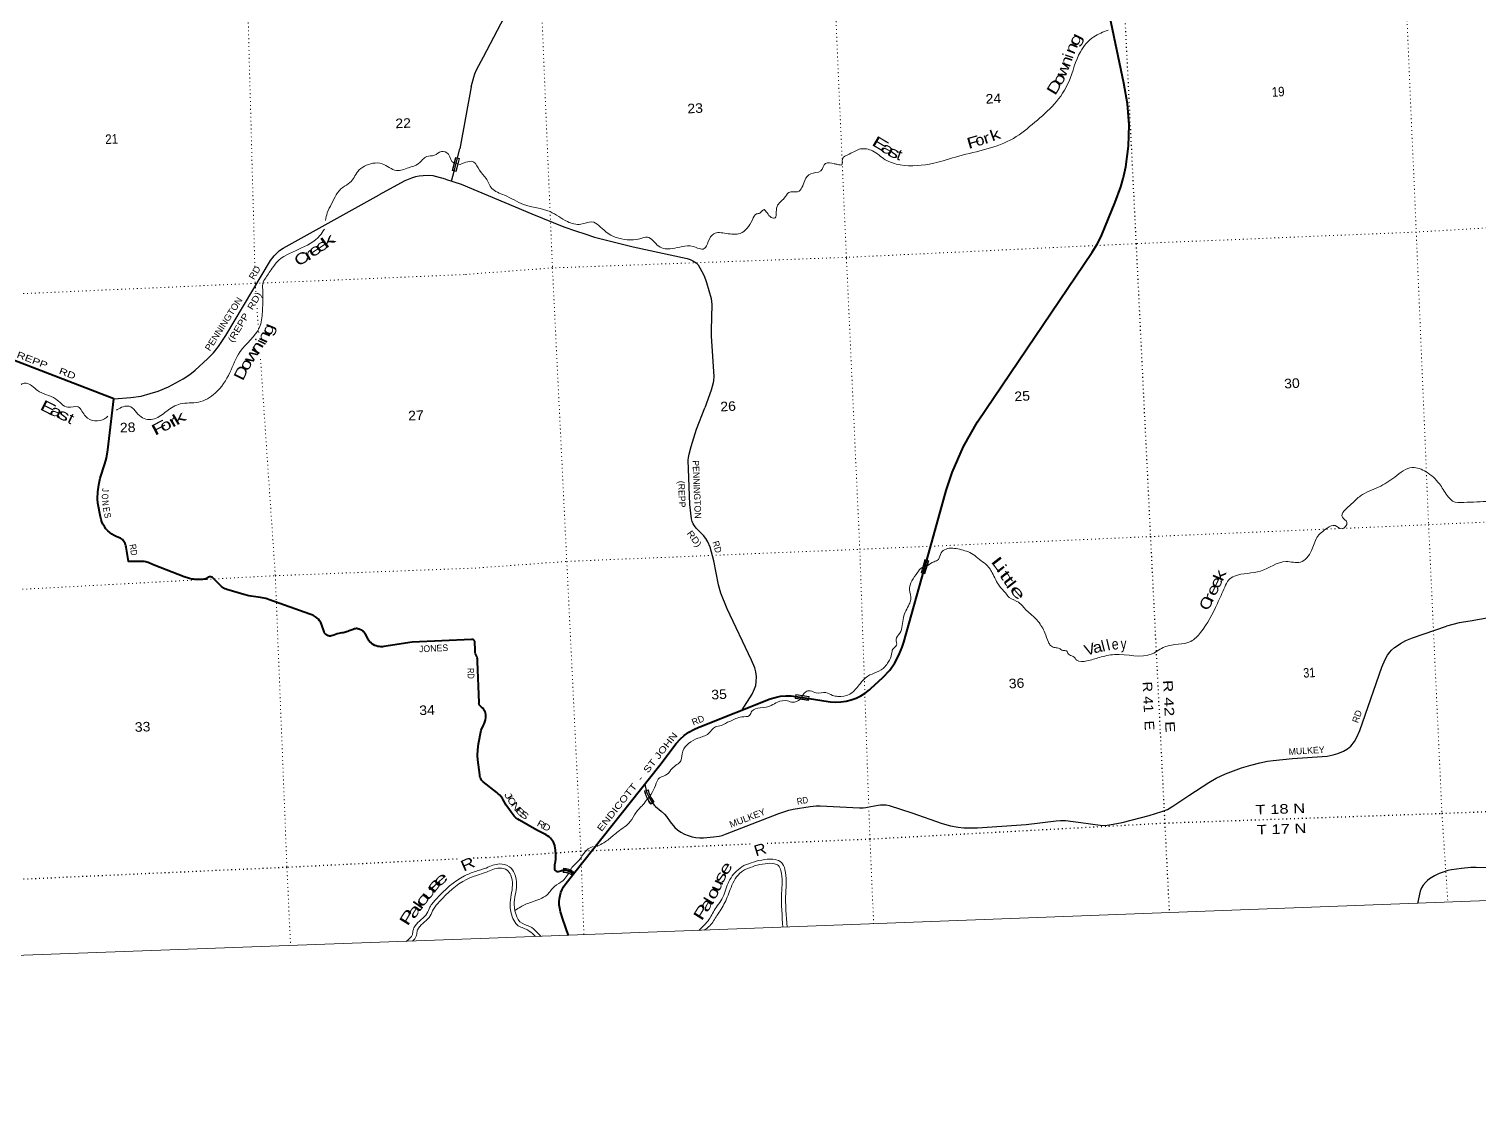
# Model space of a CAD drawing. Header units: feet. Extents: x 745759 to 1002271, y -170898 to 32007.
# Drawn here: x 837304 to 863891, y -170898 to -150924 of the extents above; entities that cross this region are included whole.
import ezdxf
from ezdxf.enums import TextEntityAlignment as Align

# ---------------------------------------------------------------- set-up
doc = ezdxf.new("R2010")
doc.units = ezdxf.units.FT
doc.header["$LTSCALE"] = 48
doc.linetypes.add('DOTTED', pattern=[1.5, 0.3, -1.2])
for name, color, linetype, lineweight in [('26', 7, 'Continuous', 40), ('29', 7, 'Continuous', 25), ('31', 7, 'Continuous', 13), ('39', 7, 'Continuous', 13), ('4', 7, 'Continuous', 13), ('6', 7, 'DOTTED', 25), ('61', 7, 'Continuous', 13), ('7', 7, 'DOTTED', 13)]:
    doc.layers.add(name, color=color, linetype=linetype, lineweight=lineweight)
for name, color, linetype in [('27', 7, 'Continuous'), ('30', 7, 'Continuous'), ('41', 7, 'Continuous')]:
    doc.layers.add(name, color=color, linetype=linetype)

msp = doc.modelspace()

# ---------------------------------------------------------------- linework, layer by layer
at = {"layer": '26'}
msp.add_line((847297.39, -166418.1), (847297.37, -166418.09), dxfattribs=at)
for points in [[(847297.37, -166418.09), (848876.18, -164427.9), (849181.24, -164027.28), (849250.82, -163950.59), (849328.04, -163881.59), (849412.05, -163821.04), (849501.93, -163769.61), (849596.69, -163727.85), (849614.01, -163721.46), (850900.58, -163211.09), (850995.55, -163182.09), (851093.04, -163163.18), (851191.96, -163154.57), (851291.25, -163156.34), (851615.65, -163203.2), (851968.87, -163257.43), (852009.27, -163263.26), (852105.37, -163269.89), (852201.63, -163266.43), (852297.01, -163252.94), (852390.45, -163229.54), (852480.94, -163196.51), (852567.47, -163154.2), (852649.11, -163103.08), (852699.96, -163063.27), (852725.04, -163043.64), (852749.96, -163021), (852971.88, -162819.38), (853100.64, -162681.54), (853190.29, -162549.2), (853265.61, -162408.21), (853325.78, -162260.13), (853353.88, -162170.16), (853776.48, -160666.69), (854135.09, -159390.86), (854245.16, -159061.16), (854453.24, -158581.59), (854710.31, -158126.4), (856813.45, -155019.44), (856904.64, -154872.62), (856979.97, -154717.08), (856987.85, -154698.05), (857232.28, -154102), (857336.91, -153820.25), (857379.3, -153667.74), (857386.24, -153642.78), (857391.66, -153617.74), (857426.98, -153454.5), (857478.95, -153071.01), (857490.55, -152684.2), (857461.66, -152298.29), (857392.58, -151917.52), (856901.76, -149580.37)], [(838696.95, -158900.44), (838723.44, -158796.06), (838748.32, -158641.97), (838862.13, -157708.9), (836424.5, -156771.11), (836396.14, -156761.53), (836368.94, -156749.03), (836343.2, -156733.76), (836341.08, -156732.34), (836312.24, -156711.44), (836287.39, -156690.09), (836263.89, -156664.96), (836258.92, -156658.01), (836251.87, -156645.59), (836246.15, -156632.5), (836245.85, -156631.56), (836239.19, -156606.41), (836237.98, -156581.56), (836233, -156479.14)], [(842760.22, -162038.01), (842750.96, -162030.82), (842749.1, -162029.03), (842728.38, -162004.05), (842720.08, -161979.03), (842673.42, -161838.37), (842657.58, -161809.13), (842636.99, -161778.82), (842613.36, -161750.83), (842586.92, -161725.46), (842557.98, -161702.99), (842526.85, -161683.68), (842493.87, -161667.72), (842459.4, -161655.3), (841718.13, -161391.07), (841649.2, -161370), (841552.74, -161349.86), (841382.7, -161326.1), (841340.65, -161319.76), (841243.17, -161297.54), (840935.64, -161204.56), (840919.83, -161199.46), (840897.11, -161189.86), (840875.51, -161177.94), (840861.62, -161168.26), (840836.51, -161147.58), (840811.62, -161122.78), (840719.17, -161030.69), (840693.96, -161005.57), (840669.17, -160983.16), (840668.75, -160982.89), (840661.13, -160979.03), (840653.15, -160975.98), (840644.89, -160973.79), (840636.44, -160972.47), (840627.91, -160972.04), (840619.38, -160972.5), (840610.94, -160973.86), (840602.69, -160976.09), (840594.72, -160979.17), (840586.06, -160985.77), (840569.59, -160996.34), (840552.1, -161005.12), (840533.79, -161012.03), (840514.86, -161016.98), (840488.09, -161019.86), (840408.92, -161022.82), (840354.87, -161019.17), (840329.95, -161017.49), (840304.87, -161012.57), (840250.83, -161001.97), (840148.76, -160972), (839599.25, -160758.16), (839502.4, -160713.09), (839492.86, -160708.98), (839469.19, -160700.8), (839444.8, -160695.13), (839419.95, -160692.05), (839394.91, -160691.59), (839130, -160692.43), (839097.88, -160502.09), (839085.39, -160428.04), (839084.86, -160422.4), (839081.37, -160400.94), (839075.66, -160379.97), (839067.79, -160359.7), (839057.84, -160340.37), (839045.92, -160322.19), (839032.18, -160305.35), (839016.74, -160290.04), (838999.79, -160276.42), (838981.51, -160264.66), (838962.1, -160254.87), (838915.21, -160237.35), (838868.77, -160214.32), (838824.99, -160186.57), (838785.87, -160158.69), (838749.12, -160126.27), (838715.96, -160090.18), (838686.75, -160050.83), (838661.82, -160008.64), (838641.43, -159964.08), (838625.82, -159917.63), (838615.14, -159869.8), (838568.38, -159620.82), (838563.58, -159542.36), (838566.57, -159413.42), (838583.03, -159285.5), (838612.76, -159160), (838696.95, -158900.44)], [(845586.79, -163343.63), (845580, -163337), (845575.52, -163332.9), (845571.26, -163326.71), (845567.68, -163320.1), (845564.8, -163313.16), (845562.67, -163305.95), (845561.3, -163298.56), (845560.71, -163291.07), (845560.91, -163283.56), (845535.25, -162526.17), (845534.39, -162500.84), (845531.33, -162476.17), (845526.65, -162455.22), (845519.21, -162433.11), (845518.53, -162431.63), (845506.54, -162406.41), (845498.66, -162381.63), (845493.51, -162357.37), (845493.43, -162356.57), (845490.83, -162331.72), (845489.82, -162306.57), (845484.57, -162174.76), (845484.71, -162173.34), (845484.88, -162168.04), (845484.49, -162162.75), (845483.56, -162157.53), (845482.08, -162152.43), (845480.08, -162147.52), (845477.58, -162142.84), (845474.6, -162138.45), (845471.18, -162134.4), (845467.35, -162130.72), (845463.16, -162127.47), (845458.65, -162124.67), (845453.88, -162122.36), (845448.89, -162120.56), (845443.74, -162119.29), (845438.48, -162118.57), (845433.18, -162118.39), (845427.89, -162118.78), (845422.67, -162119.72), (844333.96, -162171.46), (843815.69, -162249.97), (843791.9, -162253.17), (843762.21, -162254.34), (843732.57, -162252.4), (843703.29, -162247.37), (843674.69, -162239.31), (843647.1, -162228.3), (843620.81, -162214.47), (843596.1, -162197.96), (843573.26, -162178.97), (843552.49, -162157.72), (843541.63, -162141.59), (843528.37, -162117.52), (843469.33, -162010.09), (843466.6, -162005.48), (843458.75, -161994.16), (843449.76, -161983.74), (843439.73, -161974.31), (843428.76, -161965.98), (843416.99, -161958.84), (843359.41, -161932.83), (843351.69, -161929.39), (843341.57, -161925.99), (843331.14, -161923.65), (843320.53, -161922.42), (843309.85, -161922.31), (843303.55, -161922.9), (843278.62, -161928.59), (843253.55, -161937.78), (843181.23, -161964.26), (843156.45, -161973.34), (843131.23, -161980.27), (843091.61, -161991.16), (843066.44, -161996.77), (843041.61, -162000.88), (842958.15, -162019.01), (842896.82, -162039.25), (842875.99, -162046.13), (842846.82, -162055.68), (842838.17, -162057.23), (842826.48, -162058.08), (842814.76, -162057.7), (842803.14, -162056.1), (842791.76, -162053.29), (842780.73, -162049.31), (842770.18, -162044.2), (842760.22, -162038.01)], [(845603.13, -163783.41), (845644.66, -163690.45), (845655.73, -163665.69), (845665.47, -163640.45), (845669.04, -163631.21), (845678.6, -163595.78), (845684.41, -163559.54), (845686.4, -163522.89), (845686.34, -163521.34), (845685.43, -163496.18), (845679.75, -163471.34), (845672.3, -163449.23), (845662.1, -163426.96), (845649.63, -163405.88), (845647.84, -163403.22), (845629.56, -163381.21), (845609.09, -163361.24), (845586.79, -163343.63)], [(845638.39, -164732.45), (845618.82, -164714.35), (845608.4, -164701.67), (845599.37, -164687.98), (845591.82, -164673.41), (845585.84, -164658.13), (845583.91, -164651.13), (845578.85, -164626.38), (845575.71, -164601.13), (845541.43, -164325.51), (845535.49, -164250.56), (845536.58, -164143.75), (845548.82, -164037.64), (845603.13, -163783.41)], [(847297.37, -166418.09), (847278.15, -166407.59), (847247.08, -166389.41), (847203, -166371.59), (847158.47, -166360), (847108.61, -166354.66), (847082.44, -166363.7), (847071.79, -166366.16), (847065.09, -166368.47), (847040.69, -166376.87), (847015.09, -166382.38), (847010.07, -166382.5), (847002.41, -166381.88), (846994.86, -166380.46), (846988.12, -166378.48), (846987.11, -166378.11), (846981.79, -166375.87), (846976.73, -166373.09), (846971.99, -166369.79), (846967.62, -166366.02), (846963.66, -166361.82), (846960.17, -166357.22), (846957.18, -166352.28), (846954.72, -166347.06), (846952.82, -166341.61), (846951.5, -166335.99), (846950.27, -166303.18), (846952.64, -166262.04), (846955.21, -166246.37), (846959.12, -166222.47), (846962.68, -166196.37), (846970.08, -166142.2), (846972.55, -166062.34), (846966.66, -165982.66), (846952.47, -165904.03), (846950.94, -165897.65), (846942.05, -165871.48), (846928.53, -165841.51), (846911.94, -165813.11), (846892.48, -165786.61), (846870.36, -165762.29), (846845.81, -165740.41), (846819.11, -165721.21), (846790.55, -165704.92), (846620.93, -165616.56), (846300.94, -165436.33), (846273.02, -165417.51), (846239.03, -165389.73), (846208.14, -165358.55), (846149.24, -165289.51), (846062.26, -165162.61), (846005.56, -165064.28), (845991.11, -165039.23), (845973.33, -165014.28), (845966.16, -165004.39), (845940.45, -164975.8), (845936.89, -164972.59), (845911.98, -164950.12), (845886.89, -164930.16), (845638.39, -164732.45)], [(847202.38, -167547.39), (847096.72, -167253.51), (847056.56, -167116.36), (847041.76, -167047.6), (847034.04, -166990.01), (847032.38, -166931.92), (847036.81, -166873.99), (847047.26, -166816.83), (847063.64, -166761.08), (847085.75, -166707.34), (847113.36, -166656.21), (847140.06, -166616.39), (847297.37, -166418.09)]]:
    msp.add_lwpolyline(points, dxfattribs=at)
at = {"layer": '29'}
for p, q in [((845415.91, -151983.42), (845207.03, -153122.98)), ((845105.08, -153531.05), (845207.03, -153122.98)), ((845059.02, -153713.84), (845105.08, -153531.05)), ((844945.88, -153675.1), (845231.18, -153772.78)), ((845231.18, -153772.78), (846532.68, -154314.78)), ((841969.32, -154944.12), (843728.64, -153965.51)), ((840913.52, -156543.8), (841736.5, -155167.79)), ((862686.28, -162089.67), (863314.34, -161876.51)), ((850081.24, -165693.01), (851061.31, -165312))]:
    msp.add_line(p, q, dxfattribs=at)
for points in [[(845415.91, -151983.42), (845463.15, -151807), (845481.84, -151743.88), (845512.22, -151670.24), (845643.06, -151436.48), (846091.65, -150585.57), (846140.72, -150466.35), (846157.08, -150417.26), (846171.09, -150347.12), (846236.51, -149963.75), (846257.54, -149901.81), (846280.9, -149866.74), (846297.26, -149851.54), (846423.43, -149739.33), (846759.87, -149454.13), (846993.51, -149276.47)], [(844945.88, -153675.1), (844787.99, -153633.49), (844719.53, -153619.56), (844633.67, -153613.76), (844533.89, -153614.91), (844464.26, -153623.04), (844396.97, -153636.97), (844321.55, -153660.19), (844260.05, -153682.25), (844198.56, -153708.95), (844118.5, -153749.58), (843728.64, -153965.51)], [(846532.68, -154314.78), (847119.69, -154554.92), (847329.97, -154628.57), (847519.22, -154689.35), (847680.43, -154741.93), (848390.7, -154919.6), (849381.35, -155134.68), (849437.42, -155153.36), (849481.82, -155174.42), (849544.9, -155214.16), (849579.95, -155246.89), (849614.99, -155302.97), (849687.42, -155440.92), (849717.8, -155515.72), (849736.48, -155574.14), (849818.26, -155867.55), (849829.94, -155976.22), (849818.26, -156446.12), (849820.59, -156555.96), (849867.32, -157294.66), (849862.65, -157371.83), (849855.64, -157416.25), (849820.59, -157547.13), (849701.43, -157874.38)], [(841736.5, -155167.79), (841800.23, -155086.98), (841848.97, -155033.58), (841902.34, -154989.47), (841969.32, -154944.12)], [(838862.13, -157708.9), (839175.63, -157685.14), (839361.28, -157657.28), (839528.36, -157610.84), (839676.88, -157564.41), (839862.53, -157485.46), (840131.72, -157341.51), (840257.03, -157262.56), (840354.5, -157178.98), (840577.27, -156974.65), (840688.66, -156863.2), (840781.49, -156747.11), (840913.52, -156543.8)], [(849869.66, -160676.08), (849799.55, -160427.11), (849757.5, -160327.76), (849724.79, -160271.66), (849678.06, -160216.72), (849542.55, -160076.46), (849514.51, -160037.89), (849491.14, -160000.49), (849470.12, -159958.41), (849458.44, -159908.15), (849430.4, -159646.33), (849397.69, -158832.82), (849402.36, -158786.09), (849414.04, -158720.63), (849453.76, -158580.35), (849551.89, -158262.43), (849701.43, -157874.38)], [(850391.39, -163411.16), (850575.26, -163121.27), (850617.31, -163026.59), (850638.34, -162963.47), (850645.35, -162896.85), (850650.02, -162802.17), (850640.68, -162714.51), (850619.64, -162643.21), (850561.24, -162499.45), (850112.65, -161559.71), (850000.5, -161274.52), (849953.76, -161116.72), (849869.66, -160676.08)], [(864497.91, -161649.72), (863745.59, -161785.31), (863544.66, -161818.03), (863430.18, -161843.75), (863314.34, -161876.51)], [(860483.95, -164306.44), (861124.13, -164259.69), (861233.95, -164237.49), (861320.39, -164212.94), (861425.54, -164169.7), (861493.28, -164128.78), (861556.37, -164076.19), (861624.12, -163993.2), (861668.52, -163912.56), (861722.25, -163792.16), (862124.11, -162628.01), (862184.87, -162488.93), (862231.59, -162408.28), (862271.31, -162355.69), (862306.36, -162318.29), (862357.76, -162269.19), (862404.48, -162235.29), (862467.57, -162196.73), (862568.03, -162141.78), (862686.28, -162089.67)], [(856148.54, -165449.16), (856231.69, -165439.04), (856320.47, -165442.54), (856605.51, -165475.27), (856960.65, -165526.69), (857040.09, -165530.2), (857128.87, -165522.02), (857362.51, -165475.27), (857857.83, -165349.03), (858091.47, -165278.9), (858194.27, -165236.83), (858292.4, -165176.05), (858582.11, -164984.36), (858951.27, -164741.24), (859089.12, -164662.93), (859259.67, -164586.96), (859402.2, -164529.69), (859554.06, -164474.75), (859724.63, -164423.32), (859890.5, -164381.25), (860030.7, -164355.53), (860133.49, -164339.17), (860483.95, -164306.44)], [(848601.41, -164774.93), (848630.19, -164893.2), (848641.88, -164934.69), (848655.9, -164969.75), (848681.59, -165019.43), (848738.84, -165113.52), (848782.07, -165168.45), (848799.59, -165184.82), (848905.89, -165271.89), (848963.14, -165327.41), (849001.68, -165370.07), (849069.44, -165465.92), (849153.55, -165568.77), (849202.61, -165614.36), (849265.69, -165657.6), (849331.12, -165691.51), (849396.53, -165718.38), (849470.13, -165738.26), (849536.71, -165751.11), (849610.32, -165756.96), (849681.57, -165758.12), (849866.15, -165741.76), (849966.61, -165727.73), (850021.52, -165713.71), (850081.24, -165693.01)], [(851061.31, -165312), (851243.46, -165253.2), (851327.57, -165234.5), (851635.98, -165183.07), (851745.79, -165171.38), (851822.89, -165171.38), (852542.5, -165206.44), (852607.92, -165206.44), (852656.98, -165201.77), (852748.1, -165185.41), (852883.61, -165159.69), (852930.34, -165152.68), (852979.41, -165152.68), (853033.14, -165155.02), (853089.22, -165166.7), (853502.76, -165299.95)], [(853502.76, -165299.95), (854058.82, -165493.97), (854210.68, -165536.05), (854355.54, -165564.1), (854453.67, -165573.45), (854640.7, -165578.1)], [(854640.7, -165578.1), (854708.09, -165576.84), (855602.78, -165513.29), (856148.54, -165449.16)], [(864810.8, -166316.24), (864711.52, -166318), (863854.06, -166301.63), (863760.61, -166303.97), (863585.38, -166320.34), (863403.14, -166343.71), (863337.72, -166357.74), (863251.28, -166385.79), (863178.85, -166416.18), (863090.07, -166458.25), (863001.28, -166509.68), (862961.56, -166540.07), (862931.19, -166572.8), (862886.8, -166626.56), (862854.09, -166675.65), (862828.39, -166736.43), (862778.76, -166962.3)]]:
    msp.add_lwpolyline(points, dxfattribs=at)
at = {"layer": '31'}
for p, q in [((845068.01, -153519.91), (845131.81, -153278.19)), ((845131.81, -153278.19), (845204.33, -153297.33)), ((848595.64, -164898.05), (848668.51, -164876.35)), ((848662.63, -164886.44), (848604.32, -164903.8)), ((848771.33, -165098.79), (848711.47, -165141.74)), ((848712.39, -165131.23), (848761.33, -165096.11))]:
    msp.add_line(p, q, dxfattribs=at)
msp.add_lwpolyline([(845204.33, -153297.33), (845140.52, -153539.05), (845068.01, -153519.91)], dxfattribs=at)
msp.add_lwpolyline([(845194.55, -153303.02), (845137.5, -153287.96), (845077.78, -153514.21), (845134.82, -153529.27)], close=True, dxfattribs=at)
for centre, radius, start, end in [((849245.73, -164738.39), 670.4, 193.87212, 217.03503), ((849245.73, -164738.39), 662.4, 194.46101, 216.37401), ((849247.75, -164739.06), 603.4, 194.13758, 216.28046), ((849247.75, -164739.06), 595.4, 193.36355, 217.00393)]:
    msp.add_arc(centre, radius, start, end, dxfattribs=at)
at = {"layer": '39'}
msp.add_line((845217, -153409), (845102.53, -153380.55), dxfattribs=at)
msp.add_arc((841874.07, -155648.62), 283.65, 156.13354, 184.12342, dxfattribs=at)
for points in [[(845217, -153409), (845467.38, -153365.43), (845571.58, -153515.32), (845691.84, -153664.39), (845795.65, -153846.55), (846027.45, -153971.83), (846376.25, -154141.55), (846864.09, -154273.98), (847183.38, -154457.29), (847429.3, -154503.25), (847630.49, -154460.79), (847887.32, -154643.24), (848281.19, -154788.5), (848509.91, -154772.86), (848651.27, -154741.5), (848858.99, -154908.31), (849102.8, -154952.36), (849487.34, -154912.68), (849690.68, -154952.75), (849766.73, -154823.93), (849868.17, -154679.73), (850099.4, -154674.03), (850353.03, -154673.25), (850576.01, -154424.12), (850655.08, -154315.31), (850712.7, -154300.29), (850778.04, -154238.53), (850901.1, -154363.28), (850979.23, -154395.59), (851028.72, -154179.45), (851161.99, -154027.58), (851243.27, -153922.69), (851407.62, -153908.3), (851540.16, -153702.05), (851646.63, -153577.74), (851831.25, -153526.05), (851920.95, -153388.48), (852076.28, -153394.71), (852143.46, -153409.43), (852218.16, -153413.7), (852227.35, -153316.5), (852355.22, -153217.3), (852561.91, -153124.18), (852781.12, -153159.41), (853014.75, -153320.87), (853289.3, -153415.76), (853903.78, -153384.56), (854364.38, -153256.38), (855366.58, -152929.41), (855758.32, -152633.42), (856116.11, -152302.88), (856386.69, -151880.03), (856595.07, -151341.43), (856842.94, -151066.85), (857104.95, -150942.9)], [(845102.53, -153380.55), (845098.4, -153379.52), (844998.68, -153222.19), (844871.93, -153170.87), (844741.97, -153240.59), (844602.04, -153262.34), (844450.39, -153393.38), (844268.37, -153469.22), (844045.07, -153518.51), (843782.74, -153396.08), (843613.41, -153386.78), (843337.9, -153538.93), (843193.15, -153742.23), (843059.81, -153828.2), (842854.65, -154130.65), (842776.73, -154294.99), (842745.82, -154437.38)], [(842723.29, -154595.07), (842640.49, -154711.54), (842252.36, -154964.94), (841847.21, -155205.83), (841744.59, -155343.5), (841614.68, -155533.86)], [(859108.88, -161463.83), (859242.57, -161160.79), (859314.5, -161030.18), (859419.69, -160960.34), (859902.2, -160867.33), (860368.5, -160692.51), (860634.68, -160701.16), (860833.48, -160491.55), (860935.98, -160248.54), (861122.75, -160079.85), (861269.32, -160032.1), (861397.27, -160094.12), (861483.86, -159974.85), (861402.59, -159880.23), (861571.35, -159633.85), (861733.13, -159488.6), (862067.21, -159326.53), (862363.92, -159142.18), (862685.23, -158966.66), (862938.9, -159046.49), (863181.49, -159265.94), (863325.18, -159480.33), (863424.93, -159582.08), (863627.47, -159606.06), (864109.41, -159581.59), (864341.41, -159511.37), (864511.66, -159214.53), (864725.65, -158867.11), (864679.2, -158744.52), (864592.17, -158575.61), (864644.13, -158288.81), (864743.97, -158152.75), (864790.38, -157995.21), (864952.47, -157855.99), (865081.88, -157627.73), (865115.88, -157343.86), (865148.54, -156993.54), (865165.31, -156807.28), (865040.22, -156442.81), (864972.25, -156053.27), (865035.26, -155745.75), (865048.71, -155333.94), (865107.39, -155020.6), (865104.25, -154758.77), (865163.17, -154572.28)], [(841591.16, -155669.02), (841594, -155805.52), (841586.12, -156112.12), (841533.1, -156396.36), (841176.77, -156841.92), (840990.89, -157224.2), (840720.34, -157601.83), (840413.18, -157767.34), (840080.64, -157800.88), (839832.44, -157931.78), (839604.79, -158073.94), (839362.06, -158039.38), (839141.01, -157842.75), (838924.85, -157905.41), (838909.84, -157915.42)], [(838752.87, -158026.49), (838691.67, -158074.44), (838344.03, -158032.01), (838204.28, -157856.29), (838019.37, -157859.71), (837792.06, -157707.66), (837460.17, -157555.79), (837249.56, -157419.19), (837123.29, -157480.7), (837053.73, -157652.76), (836872.36, -157543.19), (836783.52, -157635.43), (836619.98, -157670.23), (836400.37, -157711.31), (836269.13, -157648.08), (836148, -157536.09), (836007.43, -157642.5), (835893.05, -157699.5), (835767, -157723.09)], [(853786.14, -160772.18), (853910.13, -160693.88), (853990.54, -160651.5), (854040.88, -160532.06), (854130.01, -160463.04), (854377.81, -160466.59), (854626.17, -160560.79), (854741.58, -160653.68), (854858.6, -160738.43), (854977.36, -160897.66), (855112.53, -161142.72), (855219.42, -161266.27), (855290.05, -161349.35), (855459.68, -161439.49), (855606.05, -161587.24), (855702.98, -161673.01), (855817.5, -161788.12), (855942.92, -161999.41), (856009.97, -162171.34), (856047.25, -162231.92), (856131.71, -162269.95), (856208.93, -162284.17), (856271.21, -162321.32), (856340.19, -162331.92), (856375.26, -162388.59), (856462.03, -162432.55), (856529.94, -162501.66), (856713.79, -162514.49), (856946.1, -162450.3), (857219.28, -162398.14), (857913.09, -162383.07), (858146.17, -162254.35), (858620.34, -162155.71), (858801.4, -161993.36), (859108.88, -161463.83)], [(851460.19, -163217.75), (851560.29, -163080.42), (851635.79, -163060.47), (851748.57, -163101.09), (851925.38, -163094.13), (852048.9, -163146.76), (852142.27, -163164.43), (852363.77, -163124.28), (852517.42, -162977.42), (852695.35, -162793.05), (852854.76, -162720.47), (853008.73, -162619.95), (853070.99, -162536.03), (853131.82, -162385.97), (853153.66, -162300.21), (853222.41, -162223.09), (853213.11, -162121.86), (853279.83, -162007.63), (853347.66, -161715.99), (853454.17, -161472.78), (853484.25, -161390.63), (853458.86, -161206.51), (853607.38, -160891.8), (853688.95, -160799.82), (853786.14, -160772.18)], [(848648.72, -165050.08), (848712.29, -164970.28), (848796.24, -164798.75), (848873.69, -164657.77), (849013.42, -164594.25), (849104.54, -164484.83), (849262.61, -164345.81), (849298.07, -164170.69), (849407.64, -164028.08), (849577.88, -163930.76), (849773.78, -163847.09), (849897.44, -163723.43), (850008.49, -163695.67), (850104.39, -163647.72), (850177.57, -163619.96), (850381.54, -163539.3), (850522.05, -163515.23), (850567.48, -163437), (850721.43, -163373.9), (850923.32, -163331), (851039.41, -163267.91), (851222.51, -163248.72), (851314.29, -163272.27), (851460.19, -163217.75)], [(847729.23, -165911.91), (847742.82, -165906.25), (847945.89, -165781.06), (848112.19, -165645.65), (848336.41, -165460.95), (848440.95, -165298.45), (848568.4, -165150.91), (848648.72, -165050.08)], [(847238.22, -166343.46), (847251.14, -166324.62), (847390.03, -166176.07), (847599.56, -165939.72), (847652.78, -165919.39)], [(850422.56, -166268), (850596.53, -166202.52), (850801.31, -166158.64), (850998.77, -166158.64), (851108.47, -166209.84), (851174.29, -166341.48), (851188.92, -166772.97), (851212.7, -167397.21)], [(844226.27, -167658.61), (844338.61, -167531.22), (844351.63, -167454.13), (844388.58, -167372.04), (844604.82, -167145.71), (844660.57, -167030.62), (844779.13, -166876.74), (845293.37, -166457.06), (845495.31, -166376.38), (845690.48, -166312.88)], [(844338.87, -167654.02), (844409.01, -167564.74), (844423.98, -167476.12), (844451.69, -167414.55), (844667.18, -167189.01), (844724.7, -167070.27), (844833.26, -166929.37), (845331.88, -166522.44), (845520.85, -166446.94), (845698.04, -166388.09)], [(845690.48, -166312.88), (845939.58, -166237.61), (846121.34, -166288.84), (846214.08, -166411.1), (846250.93, -166622.86), (846206.73, -166983.83), (846254.24, -167207.14), (846311.11, -167296.96), (846492.69, -167384.48), (846618.55, -167484.9), (846699.32, -167566.46)], [(845696, -166389.05), (845940.31, -166315.74), (846076.79, -166354.2), (846143.31, -166441.91), (846175.14, -166624.77), (846130.76, -166987.17), (846183.68, -167235.9), (846259.22, -167355.21), (846452.52, -167448.37), (846568.34, -167540.79), (846597.66, -167570.4)], [(846220.33, -167092.46), (846325.54, -167024.15), (846524.5, -166937.47), (846809.59, -166802.08), (846944.96, -166652.12), (847102.44, -166541.34), (847238.22, -166343.46)], [(849592.36, -167458.07), (849783.66, -167251.67), (849909.77, -167037.69), (850000.27, -166916.21), (850114.59, -166628.26), (850282.85, -166371.83), (850422.56, -166268)], [(850453.69, -166336.42), (850375.3, -166383.54), (850185.1, -166669.01), (850071.79, -166946.67), (849927.21, -167183.93), (849793.76, -167372.08), (849694, -167455.08)], [(850453.69, -166336.42), (850617.71, -166274.68), (850809.26, -166233.64), (850982.13, -166233.64), (851053.07, -166266.75), (851099.89, -166360.38), (851113.97, -166775.67), (851137.75, -167399.76)]]:
    msp.add_spline(points, degree=3, dxfattribs=at)
at = {"layer": '4'}
msp.add_lwpolyline([(745759.19, 12310.89), (776820.48, 13358.05), (807880.31, 14447.96), (838938.61, 15580.58), (869995.32, 16755.93), (901050.39, 17973.99), (932103.74, 19234.78), (963155.34, 20538.27), (994205.12, 21881.75), (1002271.19, -161246.56), (970969.51, -162603.69), (939665.99, -163917.76), (908360.69, -165188.77), (877053.68, -166416.71), (845745, -167601.59), (814434.73, -168743.41), (783122.91, -169842.15), (751809.62, -170897.82)], close=True, dxfattribs=at)
msp.add_lwpolyline([(745759.19, 12310.89), (776820.48, 13358.05), (807880.31, 14447.96), (838938.61, 15580.58), (869995.32, 16755.93), (901050.39, 17973.99), (932103.74, 19234.78), (963155.34, 20538.27), (994205.12, 21881.75), (1002271.19, -161246.56), (970969.51, -162603.69), (939665.99, -163917.76), (908360.69, -165188.77), (877053.68, -166416.71), (845745, -167601.59), (814434.73, -168743.41), (783122.91, -169842.15), (751809.62, -170897.82)], close=True, dxfattribs=at)
at = {"layer": '6'}
msp.add_line((845686.71, -166122.2), (845454.18, -166133.66), dxfattribs=at)
for points in [[(856894.3, -138835.51), (857160.92, -144200.57), (857351.14, -149527.53), (857616.15, -154860.78), (857879.19, -160234.43), (858142.16, -165487.16), (858225.43, -167134.43)], [(850847.08, -165858.42), (852733.28, -165779.87), (858142.16, -165487.16), (863228.68, -165309.56), (868516.6, -165093.52), (873819.17, -164848.52), (876986.66, -164667.9)], [(845686.71, -166122.2), (847429.5, -166000.75), (850536.04, -165871.37)], [(845160.05, -166148.15), (842036.9, -166302.06), (836792.72, -166537.41), (831416, -166778.11), (826078.17, -166984.99), (820792.86, -167298.58), (815467.24, -167509), (814386.74, -167543.42)]]:
    msp.add_lwpolyline(points, dxfattribs=at)
at = {"layer": '61'}
for p, q in [((853671, -160896.84), (853739.68, -160656.46)), ((853739.68, -160656.46), (853811.79, -160677.06)), ((851372.02, -163127.49), (851619.28, -163164.37)), ((851619.28, -163164.37), (851608.22, -163238.55)), ((847109.37, -166317.2), (847105.93, -166392.84)), ((847117, -166325.51), (847114.29, -166385.19)), ((847253.42, -166427.06), (847285.76, -166376.16)), ((847256, -166437.94), (847296.91, -166373.55))]:
    msp.add_line(p, q, dxfattribs=at)
for points in [[(853811.79, -160677.06), (853743.11, -160917.45), (853671, -160896.84)], [(851608.22, -163238.55), (851360.95, -163201.66), (851372.02, -163127.49)]]:
    msp.add_lwpolyline(points, dxfattribs=at)
for points in [[(853801.89, -160682.55), (853745.17, -160666.35), (853680.89, -160891.34), (853737.61, -160907.55)], [(851610.18, -163171.1), (851378.75, -163136.58), (851370.04, -163194.92), (851601.48, -163229.45)]]:
    msp.add_lwpolyline(points, close=True, dxfattribs=at)
for centre, radius, start, end in [((847096.75, -166695.56), 302.87, 58.27864, 88.26291), ((847098.12, -166694.9), 377.87, 58.25887, 88.29436), ((847096.75, -166695.56), 310.87, 59.73709, 86.76673), ((847098.12, -166694.9), 369.87, 59.51484, 87.07474)]:
    msp.add_arc(centre, radius, start, end, dxfattribs=at)
at = {"layer": '7'}
msp.add_line((841487.75, -156044.04), (841518.88, -156499.03), dxfattribs=at)
for points in [[(852802.76, -167338.24), (852733.28, -165779.87), (852547.8, -160466.78), (852301.84, -155112.42), (852065.43, -149747.49), (851810.14, -144407.71), (851570.52, -139059.07), (851328.48, -133702.49), (851067.15, -128322.71), (850783.72, -123038.61), (850698.33, -121582.07)], [(861395.01, -123553.52), (861591.76, -127832.78), (861811.5, -133186.45), (862050.54, -138563.34), (862282.35, -143956.71), (862525, -149325.35), (862757.28, -154648.16), (862983.76, -160015.6), (863228.68, -165309.56), (863337.11, -166941.11)], [(840305.53, -127456.1), (840365.58, -128744.93), (840623.09, -134090.48), (840811.68, -139523.43), (841041.23, -144874.14), (841311.28, -150231.28), (841448.39, -155284.91)], [(846253.75, -141678.26), (846389.87, -144594.19), (846684.02, -149946.11), (846908.08, -155305.61), (847171.62, -160689.31), (847429.5, -166000.75), (847484.79, -167536.87)], [(876568.97, -153908.91), (873317.87, -154033.46), (868072.67, -154338.02), (862757.28, -154648.16), (857616.15, -154860.78), (852301.84, -155112.42), (846908.08, -155305.61), (845288.26, -155427)], [(845288.26, -155427), (841456.65, -155589.4), (836200.27, -155821.22), (830872.23, -156072.04), (825610.54, -156271.83), (820375.67, -156639.81), (815033.66, -156842.83), (814019.05, -156861.78)], [(841455.93, -155562.75), (841456.65, -155589.4), (841467.51, -155748.2)], [(841551.7, -156978.81), (841823.4, -160950.7), (842036.9, -166302.06), (842103.03, -167736.61)], [(845489.3, -160811.53), (847171.62, -160689.31), (852547.8, -160466.78), (857879.19, -160234.43), (862983.76, -160015.6), (868296.67, -159776.13), (873556.42, -159440.6), (876779.04, -159297.01)], [(814195.66, -162190.64), (815270.29, -162169.07), (820588.85, -161983.11), (825857.45, -161654.08), (831118.65, -161442.22), (836464.68, -161239.03), (841823.4, -160950.7), (845489.3, -160811.53)]]:
    msp.add_lwpolyline(points, dxfattribs=at)

# ---------------------------------------------------------------- texts
at = {"layer": '27'}
for s, rotation, width, p in [('REPP    RD', 338.958, 1.35, (837067.44, -156943.46)), ('RD', 279.574, 0.9, (839145.53, -160382.12)), ('RD', 271.941, 0.85, (845349.23, -162646.84)), ('ENDICOTT  -  ST JOHN', 51.575, 1.3, (847808.87, -165653.68)), ('J', 302.785, 1.65, (846016.41, -164963.25)), ('O', 301.801, 1.25, (846071.91, -165054.3)), ('N', 306.203, 1.4, (846140.23, -165155.57)), ('E', 313.126, 1.75, (846216.56, -165259.21)), ('S', 325.416, 1.45, (846295.85, -165345.75)), ('R', 331.667, 1.2, (846611.22, -165530.75)), ('D', 332.483, 1.2, (846712.79, -165585.48))]:
    msp.add_text(s, height=120, rotation=rotation, dxfattribs=dict(at, width=width)).set_placement(p)
for s, rotation, width, p in [('O', 274.281, 0.7, (838640.19, -159505.24)), ('J', 267.663, 0.8, (838643.44, -159379.17)), ('N', 275.281, 0.75, (838649.36, -159622.67)), ('E', 278.521, 0.85, (838667.73, -159747.41)), ('S', 282.611, 0.95, (838689.3, -159858.5))]:
    msp.add_text(s, height=120, rotation=rotation, dxfattribs=dict(at, width=width)).set_placement(p, align=Align.CENTER)
for s, rotation, p in [('JONES', 2.721, (844462.91, -162355.55)), ('RD', 21.638, (849493.32, -163699.76))]:
    msp.add_text(s, height=120, rotation=rotation, dxfattribs=at).set_placement(p)
at = {"layer": '30', "width": 1.1}
msp.add_text('RD', height=120, rotation=59.117, dxfattribs=at).set_placement((841496.79, -155424.3), align=Align.CENTER)
at = {"layer": '30'}
for s, rotation, width, p in [('(REPP  RD)', 59.117, 1.2, (841047.24, -156684.87)), ('PENNINGTON', 57.5, 1.05, (840623.68, -156840.25)), ('RD)', 306.017, 1.15, (849367.28, -160175.49)), ('RD', 286.305, 0.95, (849841.37, -160334.01)), ('RD', 9.806, 0.9, (851403.09, -165152.62)), ('MULKEY', 21.244, 1.05, (850183.99, -165576.45))]:
    msp.add_text(s, height=120, rotation=rotation, dxfattribs=dict(at, width=width)).set_placement(p)
for s, rotation, p in [('PENNINGTON', 272.303, (849477.9, -158836.39)), ('(REPP', 272.303, (849212.81, -159212.84)), ('RD', 70.964, (861689.86, -163661.57)), ('MULKEY', 3.368, (860420.2, -164239.02))]:
    msp.add_text(s, height=120, rotation=rotation, dxfattribs=at).set_placement(p)
at = {"layer": '41'}
for s, rotation, width, p in [('g', 63.53, 1.5, (856537.7, -151258.12)), ('n', 67.715, 1.35, (856479.05, -151403.33)), ('w', 68.52, 1.3, (856318.33, -151822.31)), ('n', 71.793, 1.25, (856398.57, -151635.96)), ('o', 62.173, 1.4, (856239.4, -151980.92)), ('D', 58.929, 1.45, (856130.88, -152155.82)), ('F', 16.157, 1.45, (854542.77, -153126.2)), ('r', 18.166, 1.3, (854846.34, -153035.45)), ('k', 19.976, 1.35, (854977.44, -152987.64)), ('E', 329.252, 1.65, (852749.96, -153042.63)), ('a', 329.276, 1.6, (852908.09, -153146.42)), ('s', 336.922, 1.5, (853044.11, -153236.84)), ('o', 16.157, 1.1, (854695.43, -153077.47)), ('t', 340.2, 1.1, (853205.28, -153308.64)), ('L', 307.859, 1.8, (854941.92, -160692.83)), ('i', 307.918, 1.6, (855043.86, -160842.98)), ('k', 66.819, 1.45, (859203.4, -161070.39)), ('t', 307.777, 1.7, (855097.89, -160946.02)), ('t', 307.587, 1.7, (855163.61, -161045.17)), ('l', 307.892, 1.5, (855219.59, -161139.54)), ('e', 64.294, 1.35, (859067.84, -161341.24)), ('e', 64.353, 1.35, (859131.84, -161204.88)), ('e', 310.965, 1.85, (855281.58, -161214.57)), ('C', 63.072, 1.25, (858936.71, -161609.49)), ('r', 63.916, 1.55, (859013.17, -161458.91)), ('V', 16.853, 1.1, (856701.7, -162423.76)), ('e', 6.418, 0.85, (857180.44, -162310.97)), ('y', 1.506, 0.8, (857335.7, -162299.47)), ('a', 13.445, 1.15, (856845.82, -162376.99)), ('R', 16.979, 1.15, (850641.88, -166101.09)), ('s', 68.082, 1.5, (850039.57, -166606.78)), ('e', 58.604, 1.55, (850105.5, -166466.16)), ('o', 62.735, 1.4, (849886.75, -166910.23)), ('u', 65.846, 1.45, (849962.69, -166764.8)), ('a', 57.257, 1.65, (849743.42, -167142.4)), ('l', 59.526, 1.25, (849844.41, -166993.99)), ('P', 58.051, 1.65, (849644.67, -167295.47))]:
    msp.add_text(s, height=200, rotation=rotation, dxfattribs=dict(at, width=width)).set_placement(p)
for s, rotation, p in [('i', 71.326, (856453.52, -151477.67)), ('l', 14.354, (857007.22, -162344.68)), ('l', 13.978, (857100.21, -162324.9))]:
    msp.add_text(s, height=200, rotation=rotation, dxfattribs=at).set_placement(p)
for s, rotation, width, p in [('k', 36.311, 1.9, (842848.2, -154885.82)), ('r', 30.602, 1.7, (842481.75, -155144.45)), ('e', 32.294, 1.55, (842597.48, -155059.24)), ('e', 34.09, 1.6, (842726.39, -154974.85)), ('C', 30.422, 1.35, (842353.84, -155218.25)), ('n', 66.653, 1.4, (841697.95, -156606.25)), ('g', 67.968, 1.4, (841781.36, -156465.63)), ('w', 57.49, 1.55, (841472.9, -156949.48)), ('n', 60.643, 1.55, (841564.13, -156815.31)), ('i', 63.823, 1.15, (841646.06, -156704.79)), ('D', 64.026, 1.35, (841284, -157271.56)), ('o', 64.11, 1.35, (841366.29, -157120.37)), ('E', 332.87, 1.55, (837611.82, -157956.63)), ('a', 336.426, 1.4, (837764.8, -158025.73)), ('s', 335.156, 1.55, (837903.24, -158090.93)), ('t', 334.098, 1.25, (838031.9, -158156.11)), ('F', 27.759, 1.75, (839738.51, -158323.46)), ('o', 28.363, 1.4, (839854.71, -158272.92)), ('r', 30.981, 1.7, (840000.43, -158201.17)), ('k', 30.478, 1.7, (840106.96, -158143.82)), ('R', 23.828, 1.3, (845393.41, -166329.88)), ('e', 40.467, 1.85, (844912.3, -166594.93)), ('u', 51.049, 1.95, (844705.98, -166819.06)), ('s', 51.612, 2.05, (844801.23, -166692.6)), ('l', 55.637, 1.4, (844528.29, -167047.56)), ('o', 52.402, 1.75, (844599.5, -166948.17)), ('P', 58.223, 1.65, (844329.05, -167265.87)), ('a', 54.195, 1.75, (844442.81, -167159.39))]:
    msp.add_text(s, height=200, rotation=rotation, dxfattribs=dict(at, width=width)).set_placement(p, align=Align.CENTER)
at = {"layer": '6'}
for s, rotation, width, p in [('R 41  E', 272.866, 1.15, (857734.06, -162896.54)), ('R 42 E', 272.866, 1.35, (858111.39, -162868.46)), ('T 18 N', 2, 1.3, (859810.16, -165333.01)), ('T 17 N', 2, 1.3, (859832.56, -165699.81))]:
    msp.add_text(s, height=175, rotation=rotation, dxfattribs=dict(at, width=width)).set_placement(p)
at = {"layer": '7'}
for s, rotation, width, p in [('19', 2.906, 0.9, (860111.26, -152167.74)), ('23', 2.906, 1.1, (849388.41, -152471.98)), ('24', 2.906, 1.1, (854860.58, -152294.44)), ('22', 2.306, 1.1, (844029.58, -152744.53)), ('21', 2.306, 0.9, (838706.96, -153033.78)), ('30', 2.906, 1.1, (860337.92, -157517.24)), ('25', 2.906, 1.1, (855388.45, -157751.07)), ('27', 2.306, 1.1, (844264.21, -158103.93)), ('26', 2.906, 1.1, (849992.73, -157938.29)), ('28', 2.306, 1.1, (838975.21, -158324.97)), ('31', 2.906, 0.85, (860688.34, -162821.67)), ('36', 2.906, 1.1, (855284.66, -163018.32)), ('35', 2.906, 1.1, (849826.67, -163222.43)), ('34', 2.306, 1.1, (844467.67, -163509.06)), ('33', 2.306, 1.1, (839248.79, -163816.11))]:
    msp.add_text(s, height=175, rotation=rotation, dxfattribs=dict(at, width=width)).set_placement(p)

doc.saveas('drawing.dxf')
